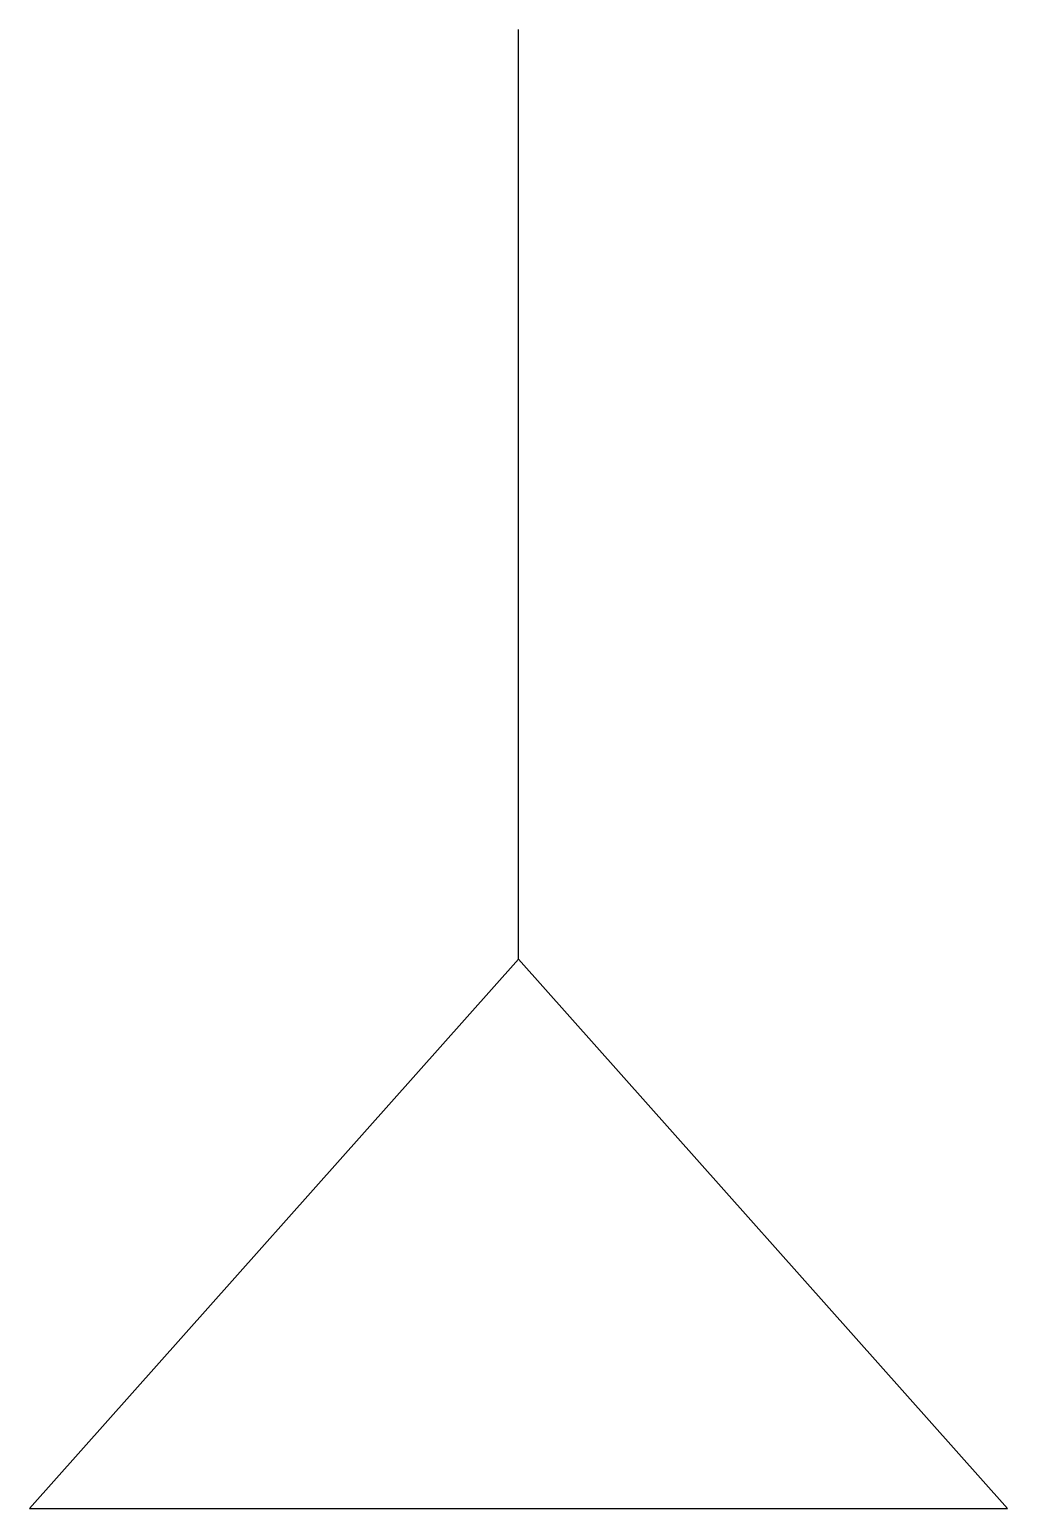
# Model space of a CAD drawing. Header units: metres. Extents: x -62437 to -62001, y -137413 to -136753.
import ezdxf

# ---------------------------------------------------------------- set-up
doc = ezdxf.new("R2010")
doc.units = ezdxf.units.M
doc.layers.add('DET1', color=1, linetype='Continuous')

msp = doc.modelspace()

# ---------------------------------------------------------------- linework, layer by layer
at = {"layer": 'DET1'}
for p, q in [((-62218.96, -137167.88), (-62218.96, -136753.24)), ((-62218.96, -137167.88), (-62437.05, -137412.9)), ((-62218.96, -137167.88), (-62000.88, -137412.9)), ((-62437.05, -137412.9), (-62000.88, -137412.9))]:
    msp.add_line(p, q, dxfattribs=at)

doc.saveas('drawing.dxf')
